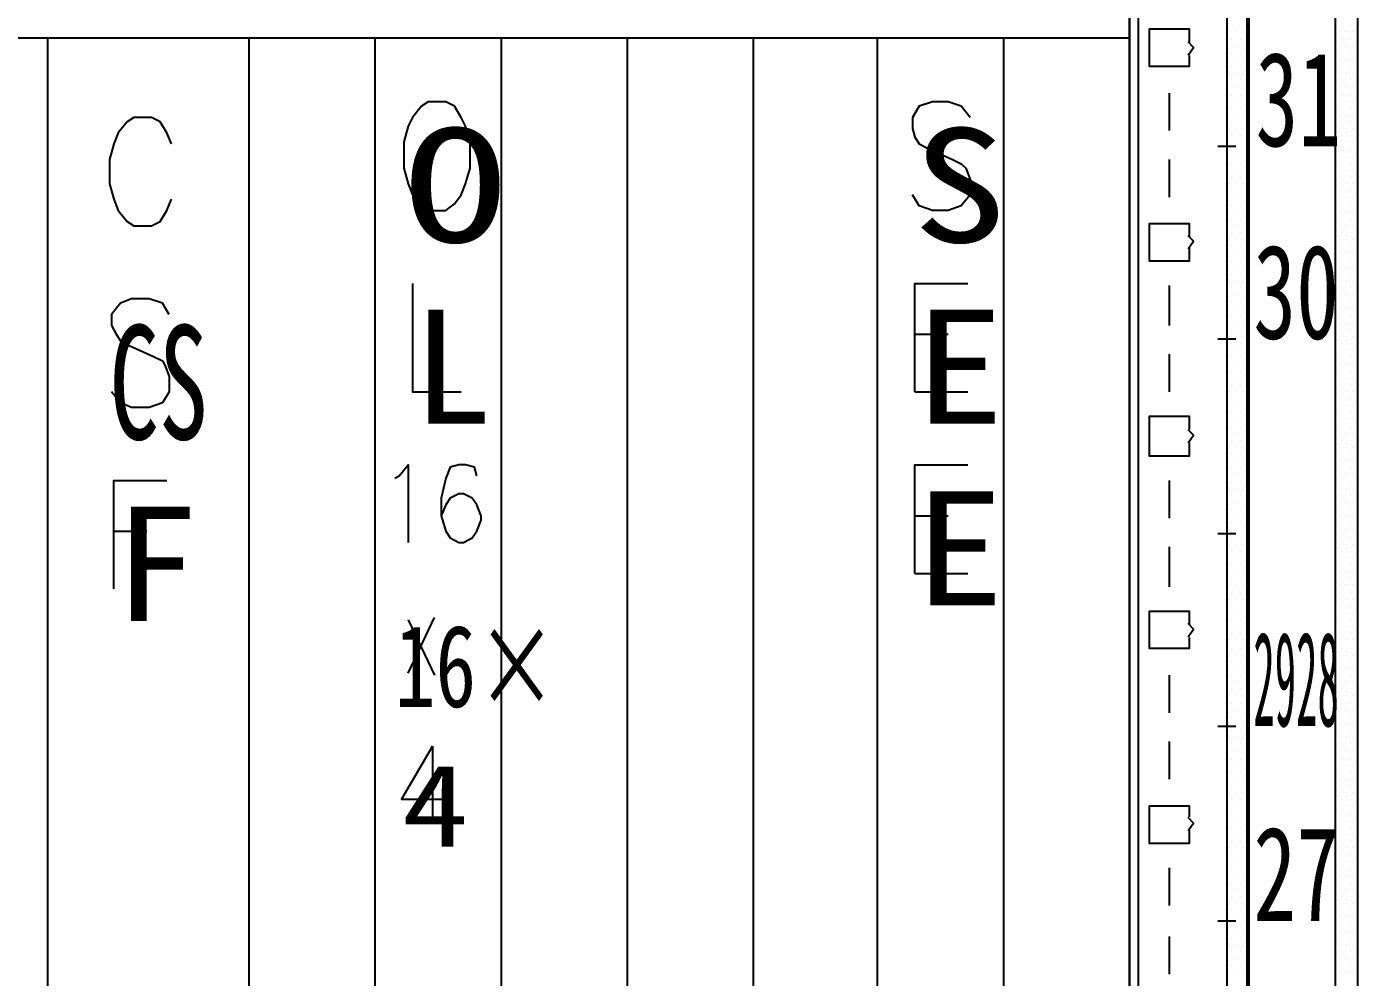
# Model space of a CAD drawing. Header units: metres. Extents: x 17 to 1264, y 17 to 859.
# Drawn here: x 191.2 to 277.8, y 456.8 to 518.7 of the extents above; entities that cross this region are included whole.
import ezdxf

# ---------------------------------------------------------------- set-up
doc = ezdxf.new("R2010")
doc.units = ezdxf.units.M
for name, color, linetype in [('LINES', 7, 'Continuous'), ('POLYLINES', 4, 'Continuous'), ('RECTS', 7, 'Continuous'), ('TEXTS', 3, 'Continuous')]:
    doc.layers.add(name, color=color, linetype=linetype)

msp = doc.modelspace()

# ---------------------------------------------------------------- linework, layer by layer
at = {"layer": 'LINES'}
for p, q in [((262.938, 132.48), (262.938, 727.92)), ((269.418, 518.4), (269.418, 518.4)), ((269.85, 518.4), (269.85, 518.4)), ((270.282, 518.4), (270.282, 518.4)), ((276.618, 518.4), (276.618, 518.4)), ((277.05, 518.4), (277.05, 518.4)), ((277.482, 518.4), (277.482, 518.4)), ((269.418, 517.392), (269.418, 517.392)), ((269.562, 517.824), (269.562, 517.824)), ((269.85, 517.392), (269.85, 517.392)), ((270.138, 517.824), (270.138, 517.824)), ((270.282, 517.392), (270.282, 517.392)), ((270.57, 517.824), (270.57, 517.824)), ((276.33, 517.824), (276.33, 517.824)), ((276.618, 517.392), (276.618, 517.392)), ((276.762, 517.824), (276.762, 517.824)), ((277.05, 517.392), (277.05, 517.392)), ((277.338, 517.824), (277.338, 517.824)), ((277.482, 517.392), (277.482, 517.392)), ((269.418, 516.528), (269.418, 516.528)), ((269.562, 516.96), (269.562, 516.96)), ((269.85, 516.528), (269.85, 516.528)), ((270.138, 516.96), (270.138, 516.96)), ((270.282, 516.528), (270.282, 516.528)), ((270.57, 516.96), (270.57, 516.96)), ((276.33, 516.96), (276.33, 516.96)), ((276.618, 516.528), (276.618, 516.528)), ((276.762, 516.96), (276.762, 516.96)), ((277.05, 516.528), (277.05, 516.528)), ((277.338, 516.96), (277.338, 516.96)), ((277.482, 516.528), (277.482, 516.528)), ((269.418, 515.664), (269.418, 515.664)), ((269.562, 516.096), (269.562, 516.096)), ((269.85, 515.664), (269.85, 515.664)), ((270.138, 516.096), (270.138, 516.096)), ((270.282, 515.664), (270.282, 515.664)), ((270.57, 516.096), (270.57, 516.096)), ((276.33, 516.096), (276.33, 516.096)), ((276.618, 515.664), (276.618, 515.664)), ((276.762, 516.096), (276.762, 516.096)), ((277.05, 515.664), (277.05, 515.664)), ((277.338, 516.096), (277.338, 516.096)), ((277.482, 515.664), (277.482, 515.664)), ((269.418, 514.8), (269.418, 514.8)), ((269.562, 515.232), (269.562, 515.232)), ((269.85, 514.8), (269.85, 514.8)), ((270.138, 515.232), (270.138, 515.232)), ((270.282, 514.8), (270.282, 514.8)), ((270.57, 515.232), (270.57, 515.232)), ((276.33, 515.232), (276.33, 515.232)), ((276.618, 514.8), (276.618, 514.8)), ((276.762, 515.232), (276.762, 515.232)), ((277.05, 514.8), (277.05, 514.8)), ((277.338, 515.232), (277.338, 515.232)), ((277.482, 514.8), (277.482, 514.8)), ((265.53, 514.368), (265.53, 511.92)), ((269.418, 513.792), (269.418, 513.792)), ((269.562, 514.224), (269.562, 514.224)), ((269.85, 513.792), (269.85, 513.792)), ((270.138, 514.224), (270.138, 514.224)), ((270.282, 513.792), (270.282, 513.792)), ((270.57, 514.224), (270.57, 514.224)), ((276.33, 514.224), (276.33, 514.224)), ((276.618, 513.792), (276.618, 513.792)), ((276.762, 514.224), (276.762, 514.224)), ((277.05, 513.792), (277.05, 513.792)), ((277.338, 514.224), (277.338, 514.224)), ((277.482, 513.792), (277.482, 513.792)), ((269.418, 512.928), (269.418, 512.928)), ((269.562, 513.36), (269.562, 513.36)), ((269.85, 512.928), (269.85, 512.928)), ((270.138, 513.36), (270.138, 513.36)), ((270.282, 512.928), (270.282, 512.928)), ((270.57, 513.36), (270.57, 513.36)), ((276.33, 513.36), (276.33, 513.36)), ((276.618, 512.928), (276.618, 512.928)), ((276.762, 513.36), (276.762, 513.36)), ((277.05, 512.928), (277.05, 512.928)), ((277.338, 513.36), (277.338, 513.36)), ((277.482, 512.928), (277.482, 512.928)), ((269.418, 512.064), (269.418, 512.064)), ((269.562, 512.496), (269.562, 512.496)), ((269.85, 512.064), (269.85, 512.064)), ((270.138, 512.496), (270.138, 512.496)), ((270.282, 512.064), (270.282, 512.064)), ((270.57, 512.496), (270.57, 512.496)), ((276.33, 512.496), (276.33, 512.496)), ((276.618, 512.064), (276.618, 512.064)), ((276.762, 512.496), (276.762, 512.496)), ((277.05, 512.064), (277.05, 512.064)), ((277.338, 512.496), (277.338, 512.496)), ((277.482, 512.064), (277.482, 512.064)), ((269.418, 511.2), (269.418, 511.2)), ((269.562, 511.632), (269.562, 511.632)), ((269.85, 511.2), (269.85, 511.2)), ((270.138, 511.632), (270.138, 511.632)), ((270.282, 511.2), (270.282, 511.2)), ((270.57, 511.632), (270.57, 511.632)), ((276.33, 511.632), (276.33, 511.632)), ((276.618, 511.2), (276.618, 511.2)), ((276.762, 511.632), (276.762, 511.632)), ((277.05, 511.2), (277.05, 511.2)), ((277.338, 511.632), (277.338, 511.632)), ((277.482, 511.2), (277.482, 511.2)), ((268.698, 510.912), (269.85, 510.912)), ((268.698, 510.912), (269.85, 510.912)), ((268.698, 510.912), (269.85, 510.912)), ((268.698, 510.912), (269.85, 510.912)), ((269.418, 510.192), (269.418, 510.192)), ((269.562, 510.624), (269.562, 510.624)), ((269.85, 510.192), (269.85, 510.192)), ((270.138, 510.624), (270.138, 510.624)), ((270.282, 510.192), (270.282, 510.192)), ((270.57, 510.624), (270.57, 510.624)), ((276.33, 510.624), (276.33, 510.624)), ((276.618, 510.192), (276.618, 510.192)), ((276.762, 510.624), (276.762, 510.624)), ((277.05, 510.192), (277.05, 510.192)), ((277.338, 510.624), (277.338, 510.624)), ((277.482, 510.192), (277.482, 510.192)), ((265.53, 510.048), (265.53, 507.6)), ((269.418, 509.328), (269.418, 509.328)), ((269.562, 509.76), (269.562, 509.76)), ((269.85, 509.328), (269.85, 509.328)), ((270.138, 509.76), (270.138, 509.76)), ((270.282, 509.328), (270.282, 509.328)), ((270.57, 509.76), (270.57, 509.76)), ((276.33, 509.76), (276.33, 509.76)), ((276.618, 509.328), (276.618, 509.328)), ((276.762, 509.76), (276.762, 509.76)), ((277.05, 509.328), (277.05, 509.328)), ((277.338, 509.76), (277.338, 509.76)), ((277.482, 509.328), (277.482, 509.328)), ((269.418, 508.464), (269.418, 508.464)), ((269.562, 508.896), (269.562, 508.896)), ((269.85, 508.464), (269.85, 508.464)), ((270.138, 508.896), (270.138, 508.896)), ((270.282, 508.464), (270.282, 508.464)), ((270.57, 508.896), (270.57, 508.896)), ((276.33, 508.896), (276.33, 508.896)), ((276.618, 508.464), (276.618, 508.464)), ((276.762, 508.896), (276.762, 508.896)), ((277.05, 508.464), (277.05, 508.464)), ((277.338, 508.896), (277.338, 508.896)), ((277.482, 508.464), (277.482, 508.464)), ((269.418, 507.6), (269.418, 507.6)), ((269.562, 508.032), (269.562, 508.032)), ((269.85, 507.6), (269.85, 507.6)), ((270.138, 508.032), (270.138, 508.032)), ((270.282, 507.6), (270.282, 507.6)), ((270.57, 508.032), (270.57, 508.032)), ((276.33, 508.032), (276.33, 508.032)), ((276.618, 507.6), (276.618, 507.6)), ((276.762, 508.032), (276.762, 508.032)), ((277.05, 507.6), (277.05, 507.6)), ((277.338, 508.032), (277.338, 508.032)), ((277.482, 507.6), (277.482, 507.6)), ((269.562, 507.024), (269.562, 507.024)), ((270.138, 507.024), (270.138, 507.024)), ((270.57, 507.024), (270.57, 507.024)), ((276.33, 507.024), (276.33, 507.024)), ((276.762, 507.024), (276.762, 507.024)), ((277.338, 507.024), (277.338, 507.024)), ((269.418, 506.592), (269.418, 506.592)), ((269.562, 506.16), (269.562, 506.16)), ((269.85, 506.592), (269.85, 506.592)), ((270.138, 506.16), (270.138, 506.16)), ((270.282, 506.592), (270.282, 506.592)), ((270.57, 506.16), (270.57, 506.16)), ((276.33, 506.16), (276.33, 506.16)), ((276.618, 506.592), (276.618, 506.592)), ((276.762, 506.16), (276.762, 506.16)), ((277.05, 506.592), (277.05, 506.592)), ((277.338, 506.16), (277.338, 506.16)), ((277.482, 506.592), (277.482, 506.592)), ((269.418, 505.728), (269.418, 505.728)), ((269.562, 505.296), (269.562, 505.296)), ((269.85, 505.728), (269.85, 505.728)), ((270.138, 505.296), (270.138, 505.296)), ((270.282, 505.728), (270.282, 505.728)), ((270.57, 505.296), (270.57, 505.296)), ((276.33, 505.296), (276.33, 505.296)), ((276.618, 505.728), (276.618, 505.728)), ((276.762, 505.296), (276.762, 505.296)), ((277.05, 505.728), (277.05, 505.728)), ((277.338, 505.296), (277.338, 505.296)), ((277.482, 505.728), (277.482, 505.728)), ((269.418, 504.864), (269.418, 504.864)), ((269.562, 504.432), (269.562, 504.432)), ((269.85, 504.864), (269.85, 504.864)), ((270.138, 504.432), (270.138, 504.432)), ((270.282, 504.864), (270.282, 504.864)), ((270.57, 504.432), (270.57, 504.432)), ((276.33, 504.432), (276.33, 504.432)), ((276.618, 504.864), (276.618, 504.864)), ((276.762, 504.432), (276.762, 504.432)), ((277.05, 504.864), (277.05, 504.864)), ((277.338, 504.432), (277.338, 504.432)), ((277.482, 504.864), (277.482, 504.864)), ((269.418, 504), (269.418, 504)), ((269.562, 503.424), (269.562, 503.424)), ((269.85, 504), (269.85, 504)), ((270.138, 503.424), (270.138, 503.424)), ((270.282, 504), (270.282, 504)), ((270.57, 503.424), (270.57, 503.424)), ((276.33, 503.424), (276.33, 503.424)), ((276.618, 504), (276.618, 504)), ((276.762, 503.424), (276.762, 503.424)), ((277.05, 504), (277.05, 504)), ((277.338, 503.424), (277.338, 503.424)), ((277.482, 504), (277.482, 504)), ((269.418, 502.992), (269.418, 502.992)), ((269.562, 502.56), (269.562, 502.56)), ((269.85, 502.992), (269.85, 502.992)), ((270.138, 502.56), (270.138, 502.56)), ((270.282, 502.992), (270.282, 502.992)), ((270.57, 502.56), (270.57, 502.56)), ((276.33, 502.56), (276.33, 502.56)), ((276.618, 502.992), (276.618, 502.992)), ((276.762, 502.56), (276.762, 502.56)), ((277.05, 502.992), (277.05, 502.992)), ((277.338, 502.56), (277.338, 502.56)), ((277.482, 502.992), (277.482, 502.992)), ((265.53, 501.84), (265.53, 499.248)), ((269.418, 502.128), (269.418, 502.128)), ((269.562, 501.696), (269.562, 501.696)), ((269.85, 502.128), (269.85, 502.128)), ((270.138, 501.696), (270.138, 501.696)), ((270.282, 502.128), (270.282, 502.128)), ((270.57, 501.696), (270.57, 501.696)), ((276.33, 501.696), (276.33, 501.696)), ((276.618, 502.128), (276.618, 502.128)), ((276.762, 501.696), (276.762, 501.696)), ((277.05, 502.128), (277.05, 502.128)), ((277.338, 501.696), (277.338, 501.696)), ((277.482, 502.128), (277.482, 502.128)), ((269.418, 501.264), (269.418, 501.264)), ((269.562, 500.832), (269.562, 500.832)), ((269.85, 501.264), (269.85, 501.264)), ((270.138, 500.832), (270.138, 500.832)), ((270.282, 501.264), (270.282, 501.264)), ((270.57, 500.832), (270.57, 500.832)), ((276.33, 500.832), (276.33, 500.832)), ((276.618, 501.264), (276.618, 501.264)), ((276.762, 500.832), (276.762, 500.832)), ((277.05, 501.264), (277.05, 501.264)), ((277.338, 500.832), (277.338, 500.832)), ((277.482, 501.264), (277.482, 501.264)), ((269.418, 500.4), (269.418, 500.4)), ((269.562, 499.824), (269.562, 499.824)), ((269.85, 500.4), (269.85, 500.4)), ((270.138, 499.824), (270.138, 499.824)), ((270.282, 500.4), (270.282, 500.4)), ((270.57, 499.824), (270.57, 499.824)), ((276.33, 499.824), (276.33, 499.824)), ((276.618, 500.4), (276.618, 500.4)), ((276.762, 499.824), (276.762, 499.824)), ((277.05, 500.4), (277.05, 500.4)), ((277.338, 499.824), (277.338, 499.824)), ((277.482, 500.4), (277.482, 500.4)), ((269.418, 499.392), (269.418, 499.392)), ((269.562, 498.96), (269.562, 498.96)), ((269.85, 499.392), (269.85, 499.392)), ((270.138, 498.96), (270.138, 498.96)), ((270.282, 499.392), (270.282, 499.392)), ((270.57, 498.96), (270.57, 498.96)), ((276.33, 498.96), (276.33, 498.96)), ((276.618, 499.392), (276.618, 499.392)), ((276.762, 498.96), (276.762, 498.96)), ((277.05, 499.392), (277.05, 499.392)), ((277.338, 498.96), (277.338, 498.96)), ((277.482, 499.392), (277.482, 499.392)), ((248.97, 498.672), (251.13, 498.672)), ((268.698, 498.384), (269.85, 498.384)), ((268.698, 498.384), (269.85, 498.384)), ((268.698, 498.384), (269.85, 498.384)), ((268.698, 498.384), (269.85, 498.384)), ((269.418, 498.528), (269.418, 498.528)), ((269.562, 498.096), (269.562, 498.096)), ((269.85, 498.528), (269.85, 498.528)), ((270.138, 498.096), (270.138, 498.096)), ((270.282, 498.528), (270.282, 498.528)), ((270.57, 498.096), (270.57, 498.096)), ((276.33, 498.096), (276.33, 498.096)), ((276.618, 498.528), (276.618, 498.528)), ((276.762, 498.096), (276.762, 498.096)), ((277.05, 498.528), (277.05, 498.528)), ((277.338, 498.096), (277.338, 498.096)), ((277.482, 498.528), (277.482, 498.528)), ((265.53, 497.376), (265.53, 494.928)), ((269.418, 497.664), (269.418, 497.664)), ((269.562, 497.232), (269.562, 497.232)), ((269.85, 497.664), (269.85, 497.664)), ((270.138, 497.232), (270.138, 497.232)), ((270.282, 497.664), (270.282, 497.664)), ((270.57, 497.232), (270.57, 497.232)), ((276.33, 497.232), (276.33, 497.232)), ((276.618, 497.664), (276.618, 497.664)), ((276.762, 497.232), (276.762, 497.232)), ((277.05, 497.664), (277.05, 497.664)), ((277.338, 497.232), (277.338, 497.232)), ((277.482, 497.664), (277.482, 497.664)), ((269.418, 496.8), (269.418, 496.8)), ((269.85, 496.8), (269.85, 496.8)), ((270.282, 496.8), (270.282, 496.8)), ((276.618, 496.8), (276.618, 496.8)), ((277.05, 496.8), (277.05, 496.8)), ((277.482, 496.8), (277.482, 496.8)), ((269.418, 495.792), (269.418, 495.792)), ((269.562, 496.224), (269.562, 496.224)), ((269.85, 495.792), (269.85, 495.792)), ((270.138, 496.224), (270.138, 496.224)), ((270.282, 495.792), (270.282, 495.792)), ((270.57, 496.224), (270.57, 496.224)), ((276.33, 496.224), (276.33, 496.224)), ((276.618, 495.792), (276.618, 495.792)), ((276.762, 496.224), (276.762, 496.224)), ((277.05, 495.792), (277.05, 495.792)), ((277.338, 496.224), (277.338, 496.224)), ((277.482, 495.792), (277.482, 495.792)), ((248.97, 494.928), (252.426, 494.928)), ((269.418, 494.928), (269.418, 494.928)), ((269.562, 495.36), (269.562, 495.36)), ((269.85, 494.928), (269.85, 494.928)), ((270.138, 495.36), (270.138, 495.36)), ((270.282, 494.928), (270.282, 494.928)), ((270.57, 495.36), (270.57, 495.36)), ((276.33, 495.36), (276.33, 495.36)), ((276.618, 494.928), (276.618, 494.928)), ((276.762, 495.36), (276.762, 495.36)), ((277.05, 494.928), (277.05, 494.928)), ((277.338, 495.36), (277.338, 495.36)), ((277.482, 494.928), (277.482, 494.928)), ((269.418, 494.064), (269.418, 494.064)), ((269.562, 494.496), (269.562, 494.496)), ((269.562, 493.632), (269.562, 493.632)), ((269.85, 494.064), (269.85, 494.064)), ((270.138, 494.496), (270.138, 494.496)), ((270.138, 493.632), (270.138, 493.632)), ((270.282, 494.064), (270.282, 494.064)), ((270.57, 494.496), (270.57, 494.496)), ((270.57, 493.632), (270.57, 493.632)), ((276.33, 494.496), (276.33, 494.496)), ((276.33, 493.632), (276.33, 493.632)), ((276.618, 494.064), (276.618, 494.064)), ((276.762, 494.496), (276.762, 494.496)), ((276.762, 493.632), (276.762, 493.632)), ((277.05, 494.064), (277.05, 494.064)), ((277.338, 494.496), (277.338, 494.496)), ((277.338, 493.632), (277.338, 493.632)), ((277.482, 494.064), (277.482, 494.064)), ((269.418, 493.2), (269.418, 493.2)), ((269.85, 493.2), (269.85, 493.2)), ((270.282, 493.2), (270.282, 493.2)), ((276.618, 493.2), (276.618, 493.2)), ((277.05, 493.2), (277.05, 493.2)), ((277.482, 493.2), (277.482, 493.2)), ((269.418, 492.192), (269.418, 492.192)), ((269.562, 492.624), (269.562, 492.624)), ((269.85, 492.192), (269.85, 492.192)), ((270.138, 492.624), (270.138, 492.624)), ((270.282, 492.192), (270.282, 492.192)), ((270.57, 492.624), (270.57, 492.624)), ((276.33, 492.624), (276.33, 492.624)), ((276.618, 492.192), (276.618, 492.192)), ((276.762, 492.624), (276.762, 492.624)), ((277.05, 492.192), (277.05, 492.192)), ((277.338, 492.624), (277.338, 492.624)), ((277.482, 492.192), (277.482, 492.192)), ((269.418, 491.328), (269.418, 491.328)), ((269.562, 491.76), (269.562, 491.76)), ((269.85, 491.328), (269.85, 491.328)), ((270.138, 491.76), (270.138, 491.76)), ((270.282, 491.328), (270.282, 491.328)), ((270.57, 491.76), (270.57, 491.76)), ((276.33, 491.76), (276.33, 491.76)), ((276.618, 491.328), (276.618, 491.328)), ((276.762, 491.76), (276.762, 491.76)), ((277.05, 491.328), (277.05, 491.328)), ((277.338, 491.76), (277.338, 491.76)), ((277.482, 491.328), (277.482, 491.328)), ((269.418, 490.464), (269.418, 490.464)), ((269.562, 490.896), (269.562, 490.896)), ((269.85, 490.464), (269.85, 490.464)), ((270.138, 490.896), (270.138, 490.896)), ((270.282, 490.464), (270.282, 490.464)), ((270.57, 490.896), (270.57, 490.896)), ((276.33, 490.896), (276.33, 490.896)), ((276.618, 490.464), (276.618, 490.464)), ((276.762, 490.896), (276.762, 490.896)), ((277.05, 490.464), (277.05, 490.464)), ((277.338, 490.896), (277.338, 490.896)), ((277.482, 490.464), (277.482, 490.464)), ((269.418, 489.6), (269.418, 489.6)), ((269.562, 490.032), (269.562, 490.032)), ((269.85, 489.6), (269.85, 489.6)), ((270.138, 490.032), (270.138, 490.032)), ((270.282, 489.6), (270.282, 489.6)), ((270.57, 490.032), (270.57, 490.032)), ((276.33, 490.032), (276.33, 490.032)), ((276.618, 489.6), (276.618, 489.6)), ((276.762, 490.032), (276.762, 490.032)), ((277.05, 489.6), (277.05, 489.6)), ((277.338, 490.032), (277.338, 490.032)), ((277.482, 489.6), (277.482, 489.6)), ((265.53, 489.168), (265.53, 486.72)), ((269.418, 488.592), (269.418, 488.592)), ((269.562, 489.024), (269.562, 489.024)), ((269.85, 488.592), (269.85, 488.592)), ((270.138, 489.024), (270.138, 489.024)), ((270.282, 488.592), (270.282, 488.592)), ((270.57, 489.024), (270.57, 489.024)), ((276.33, 489.024), (276.33, 489.024)), ((276.618, 488.592), (276.618, 488.592)), ((276.762, 489.024), (276.762, 489.024)), ((277.05, 488.592), (277.05, 488.592)), ((277.338, 489.024), (277.338, 489.024)), ((277.482, 488.592), (277.482, 488.592)), ((269.418, 487.728), (269.418, 487.728)), ((269.562, 488.16), (269.562, 488.16)), ((269.85, 487.728), (269.85, 487.728)), ((270.138, 488.16), (270.138, 488.16)), ((270.282, 487.728), (270.282, 487.728)), ((270.57, 488.16), (270.57, 488.16)), ((276.33, 488.16), (276.33, 488.16)), ((276.618, 487.728), (276.618, 487.728)), ((276.762, 488.16), (276.762, 488.16)), ((277.05, 487.728), (277.05, 487.728)), ((277.338, 488.16), (277.338, 488.16)), ((277.482, 487.728), (277.482, 487.728)), ((248.97, 486.864), (251.13, 486.864)), ((269.418, 486.864), (269.418, 486.864)), ((269.562, 487.296), (269.562, 487.296)), ((269.85, 486.864), (269.85, 486.864)), ((270.138, 487.296), (270.138, 487.296)), ((270.282, 486.864), (270.282, 486.864)), ((270.57, 487.296), (270.57, 487.296)), ((276.33, 487.296), (276.33, 487.296)), ((276.618, 486.864), (276.618, 486.864)), ((276.762, 487.296), (276.762, 487.296)), ((277.05, 486.864), (277.05, 486.864)), ((277.338, 487.296), (277.338, 487.296)), ((277.482, 486.864), (277.482, 486.864)), ((196.842, 485.856), (199.002, 485.856)), ((269.418, 486), (269.418, 486)), ((269.562, 486.432), (269.562, 486.432)), ((269.85, 486), (269.85, 486)), ((270.138, 486.432), (270.138, 486.432)), ((270.282, 486), (270.282, 486)), ((270.57, 486.432), (270.57, 486.432)), ((276.33, 486.432), (276.33, 486.432)), ((276.618, 486), (276.618, 486)), ((276.762, 486.432), (276.762, 486.432)), ((277.05, 486), (277.05, 486)), ((277.338, 486.432), (277.338, 486.432)), ((277.482, 486), (277.482, 486)), ((268.698, 485.712), (269.85, 485.712)), ((268.698, 485.712), (269.85, 485.712)), ((268.698, 485.712), (269.85, 485.712)), ((268.698, 485.712), (269.85, 485.712)), ((269.418, 484.992), (269.418, 484.992)), ((269.562, 485.424), (269.562, 485.424)), ((269.85, 484.992), (269.85, 484.992)), ((270.138, 485.424), (270.138, 485.424)), ((270.282, 484.992), (270.282, 484.992)), ((270.57, 485.424), (270.57, 485.424)), ((276.33, 485.424), (276.33, 485.424)), ((276.618, 484.992), (276.618, 484.992)), ((276.762, 485.424), (276.762, 485.424)), ((277.05, 484.992), (277.05, 484.992)), ((277.338, 485.424), (277.338, 485.424)), ((277.482, 484.992), (277.482, 484.992)), ((265.53, 484.848), (265.53, 482.256)), ((269.418, 484.128), (269.418, 484.128)), ((269.562, 484.56), (269.562, 484.56)), ((269.85, 484.128), (269.85, 484.128)), ((270.138, 484.56), (270.138, 484.56)), ((270.282, 484.128), (270.282, 484.128)), ((270.57, 484.56), (270.57, 484.56)), ((276.33, 484.56), (276.33, 484.56)), ((276.618, 484.128), (276.618, 484.128)), ((276.762, 484.56), (276.762, 484.56)), ((277.05, 484.128), (277.05, 484.128)), ((277.338, 484.56), (277.338, 484.56)), ((277.482, 484.128), (277.482, 484.128)), ((269.418, 483.264), (269.418, 483.264)), ((269.562, 483.696), (269.562, 483.696)), ((269.85, 483.264), (269.85, 483.264)), ((270.138, 483.696), (270.138, 483.696)), ((270.282, 483.264), (270.282, 483.264)), ((270.57, 483.696), (270.57, 483.696)), ((276.33, 483.696), (276.33, 483.696)), ((276.618, 483.264), (276.618, 483.264)), ((276.762, 483.696), (276.762, 483.696)), ((277.05, 483.264), (277.05, 483.264)), ((277.338, 483.696), (277.338, 483.696)), ((277.482, 483.264), (277.482, 483.264)), ((248.97, 483.12), (252.426, 483.12)), ((269.418, 482.4), (269.418, 482.4)), ((269.562, 482.832), (269.562, 482.832)), ((269.85, 482.4), (269.85, 482.4)), ((270.138, 482.832), (270.138, 482.832)), ((270.282, 482.4), (270.282, 482.4)), ((270.57, 482.832), (270.57, 482.832)), ((276.33, 482.832), (276.33, 482.832)), ((276.618, 482.4), (276.618, 482.4)), ((276.762, 482.832), (276.762, 482.832)), ((277.05, 482.4), (277.05, 482.4)), ((277.338, 482.832), (277.338, 482.832)), ((277.482, 482.4), (277.482, 482.4)), ((269.562, 481.824), (269.562, 481.824)), ((270.138, 481.824), (270.138, 481.824)), ((270.57, 481.824), (270.57, 481.824)), ((276.33, 481.824), (276.33, 481.824)), ((276.762, 481.824), (276.762, 481.824)), ((277.338, 481.824), (277.338, 481.824)), ((269.418, 481.392), (269.418, 481.392)), ((269.562, 480.96), (269.562, 480.96)), ((269.85, 481.392), (269.85, 481.392)), ((270.138, 480.96), (270.138, 480.96)), ((270.282, 481.392), (270.282, 481.392)), ((270.57, 480.96), (270.57, 480.96)), ((276.33, 480.96), (276.33, 480.96)), ((276.618, 481.392), (276.618, 481.392)), ((276.762, 480.96), (276.762, 480.96)), ((277.05, 481.392), (277.05, 481.392)), ((277.338, 480.96), (277.338, 480.96)), ((277.482, 481.392), (277.482, 481.392)), ((215.994, 476.64), (217.722, 480.24)), ((215.994, 480.096), (217.722, 476.496)), ((269.418, 480.528), (269.418, 480.528)), ((269.562, 480.096), (269.562, 480.096)), ((269.85, 480.528), (269.85, 480.528)), ((270.138, 480.096), (270.138, 480.096)), ((270.282, 480.528), (270.282, 480.528)), ((270.57, 480.096), (270.57, 480.096)), ((276.33, 480.096), (276.33, 480.096)), ((276.618, 480.528), (276.618, 480.528)), ((276.762, 480.096), (276.762, 480.096)), ((277.05, 480.528), (277.05, 480.528)), ((277.338, 480.096), (277.338, 480.096)), ((277.482, 480.528), (277.482, 480.528)), ((269.418, 479.664), (269.418, 479.664)), ((269.562, 479.232), (269.562, 479.232)), ((269.85, 479.664), (269.85, 479.664)), ((270.138, 479.232), (270.138, 479.232)), ((270.282, 479.664), (270.282, 479.664)), ((270.57, 479.232), (270.57, 479.232)), ((276.33, 479.232), (276.33, 479.232)), ((276.618, 479.664), (276.618, 479.664)), ((276.762, 479.232), (276.762, 479.232)), ((277.05, 479.664), (277.05, 479.664)), ((277.338, 479.232), (277.338, 479.232)), ((277.482, 479.664), (277.482, 479.664)), ((269.418, 478.8), (269.418, 478.8)), ((269.562, 478.224), (269.562, 478.224)), ((269.85, 478.8), (269.85, 478.8)), ((270.138, 478.224), (270.138, 478.224)), ((270.282, 478.8), (270.282, 478.8)), ((270.57, 478.224), (270.57, 478.224)), ((276.33, 478.224), (276.33, 478.224)), ((276.618, 478.8), (276.618, 478.8)), ((276.762, 478.224), (276.762, 478.224)), ((277.05, 478.8), (277.05, 478.8)), ((277.338, 478.224), (277.338, 478.224)), ((277.482, 478.8), (277.482, 478.8)), ((269.418, 477.792), (269.418, 477.792)), ((269.562, 477.36), (269.562, 477.36)), ((269.85, 477.792), (269.85, 477.792)), ((270.138, 477.36), (270.138, 477.36)), ((270.282, 477.792), (270.282, 477.792)), ((270.57, 477.36), (270.57, 477.36)), ((276.33, 477.36), (276.33, 477.36)), ((276.618, 477.792), (276.618, 477.792)), ((276.762, 477.36), (276.762, 477.36)), ((277.05, 477.792), (277.05, 477.792)), ((277.338, 477.36), (277.338, 477.36)), ((277.482, 477.792), (277.482, 477.792)), ((265.53, 476.496), (265.53, 474.048)), ((269.418, 476.928), (269.418, 476.928)), ((269.562, 476.496), (269.562, 476.496)), ((269.85, 476.928), (269.85, 476.928)), ((270.138, 476.496), (270.138, 476.496)), ((270.282, 476.928), (270.282, 476.928)), ((270.57, 476.496), (270.57, 476.496)), ((276.33, 476.496), (276.33, 476.496)), ((276.618, 476.928), (276.618, 476.928)), ((276.762, 476.496), (276.762, 476.496)), ((277.05, 476.928), (277.05, 476.928)), ((277.338, 476.496), (277.338, 476.496)), ((277.482, 476.928), (277.482, 476.928)), ((269.418, 476.064), (269.418, 476.064)), ((269.562, 475.632), (269.562, 475.632)), ((269.85, 476.064), (269.85, 476.064)), ((270.138, 475.632), (270.138, 475.632)), ((270.282, 476.064), (270.282, 476.064)), ((270.57, 475.632), (270.57, 475.632)), ((276.33, 475.632), (276.33, 475.632)), ((276.618, 476.064), (276.618, 476.064)), ((276.762, 475.632), (276.762, 475.632)), ((277.05, 476.064), (277.05, 476.064)), ((277.338, 475.632), (277.338, 475.632)), ((277.482, 476.064), (277.482, 476.064)), ((269.418, 475.2), (269.418, 475.2)), ((269.562, 474.624), (269.562, 474.624)), ((269.85, 475.2), (269.85, 475.2)), ((270.138, 474.624), (270.138, 474.624)), ((270.282, 475.2), (270.282, 475.2)), ((270.57, 474.624), (270.57, 474.624)), ((276.33, 474.624), (276.33, 474.624)), ((276.618, 475.2), (276.618, 475.2)), ((276.762, 474.624), (276.762, 474.624)), ((277.05, 475.2), (277.05, 475.2)), ((277.338, 474.624), (277.338, 474.624)), ((277.482, 475.2), (277.482, 475.2)), ((269.418, 474.192), (269.418, 474.192)), ((269.562, 473.76), (269.562, 473.76)), ((269.85, 474.192), (269.85, 474.192)), ((270.138, 473.76), (270.138, 473.76)), ((270.282, 474.192), (270.282, 474.192)), ((270.57, 473.76), (270.57, 473.76)), ((276.33, 473.76), (276.33, 473.76)), ((276.618, 474.192), (276.618, 474.192)), ((276.762, 473.76), (276.762, 473.76)), ((277.05, 474.192), (277.05, 474.192)), ((277.338, 473.76), (277.338, 473.76)), ((277.482, 474.192), (277.482, 474.192)), ((268.698, 473.184), (269.85, 473.184)), ((268.698, 473.184), (269.85, 473.184)), ((268.698, 473.184), (269.85, 473.184)), ((268.698, 473.184), (269.85, 473.184)), ((269.418, 473.328), (269.418, 473.328)), ((269.562, 472.896), (269.562, 472.896)), ((269.85, 473.328), (269.85, 473.328)), ((270.138, 472.896), (270.138, 472.896)), ((270.282, 473.328), (270.282, 473.328)), ((270.57, 472.896), (270.57, 472.896)), ((276.33, 472.896), (276.33, 472.896)), ((276.618, 473.328), (276.618, 473.328)), ((276.762, 472.896), (276.762, 472.896)), ((277.05, 473.328), (277.05, 473.328)), ((277.338, 472.896), (277.338, 472.896)), ((277.482, 473.328), (277.482, 473.328)), ((265.53, 472.176), (265.53, 469.728)), ((269.418, 472.464), (269.418, 472.464)), ((269.562, 472.032), (269.562, 472.032)), ((269.85, 472.464), (269.85, 472.464)), ((270.138, 472.032), (270.138, 472.032)), ((270.282, 472.464), (270.282, 472.464)), ((270.57, 472.032), (270.57, 472.032)), ((276.33, 472.032), (276.33, 472.032)), ((276.618, 472.464), (276.618, 472.464)), ((276.762, 472.032), (276.762, 472.032)), ((277.05, 472.464), (277.05, 472.464)), ((277.338, 472.032), (277.338, 472.032)), ((277.482, 472.464), (277.482, 472.464)), ((217.578, 471.888), (217.578, 466.848)), ((269.418, 471.6), (269.418, 471.6)), ((269.85, 471.6), (269.85, 471.6)), ((270.282, 471.6), (270.282, 471.6)), ((276.618, 471.6), (276.618, 471.6)), ((277.05, 471.6), (277.05, 471.6)), ((277.482, 471.6), (277.482, 471.6)), ((269.418, 470.592), (269.418, 470.592)), ((269.562, 471.024), (269.562, 471.024)), ((269.85, 470.592), (269.85, 470.592)), ((270.138, 471.024), (270.138, 471.024)), ((270.282, 470.592), (270.282, 470.592)), ((270.57, 471.024), (270.57, 471.024)), ((276.33, 471.024), (276.33, 471.024)), ((276.618, 470.592), (276.618, 470.592)), ((276.762, 471.024), (276.762, 471.024)), ((277.05, 470.592), (277.05, 470.592)), ((277.338, 471.024), (277.338, 471.024)), ((277.482, 470.592), (277.482, 470.592)), ((269.418, 469.728), (269.418, 469.728)), ((269.562, 470.16), (269.562, 470.16)), ((269.85, 469.728), (269.85, 469.728)), ((270.138, 470.16), (270.138, 470.16)), ((270.282, 469.728), (270.282, 469.728)), ((270.57, 470.16), (270.57, 470.16)), ((276.33, 470.16), (276.33, 470.16)), ((276.618, 469.728), (276.618, 469.728)), ((276.762, 470.16), (276.762, 470.16)), ((277.05, 469.728), (277.05, 469.728)), ((277.338, 470.16), (277.338, 470.16)), ((277.482, 469.728), (277.482, 469.728)), ((269.418, 468.864), (269.418, 468.864)), ((269.562, 469.296), (269.562, 469.296)), ((269.85, 468.864), (269.85, 468.864)), ((270.138, 469.296), (270.138, 469.296)), ((270.282, 468.864), (270.282, 468.864)), ((270.57, 469.296), (270.57, 469.296)), ((276.33, 469.296), (276.33, 469.296)), ((276.618, 468.864), (276.618, 468.864)), ((276.762, 469.296), (276.762, 469.296)), ((277.05, 468.864), (277.05, 468.864)), ((277.338, 469.296), (277.338, 469.296)), ((277.482, 468.864), (277.482, 468.864)), ((269.418, 468), (269.418, 468)), ((269.562, 468.432), (269.562, 468.432)), ((269.85, 468), (269.85, 468)), ((270.138, 468.432), (270.138, 468.432)), ((270.282, 468), (270.282, 468)), ((270.57, 468.432), (270.57, 468.432)), ((276.33, 468.432), (276.33, 468.432)), ((276.618, 468), (276.618, 468)), ((276.762, 468.432), (276.762, 468.432)), ((277.05, 468), (277.05, 468)), ((277.338, 468.432), (277.338, 468.432)), ((277.482, 468), (277.482, 468)), ((269.418, 466.992), (269.418, 466.992)), ((269.562, 467.424), (269.562, 467.424)), ((269.85, 466.992), (269.85, 466.992)), ((270.138, 467.424), (270.138, 467.424)), ((270.282, 466.992), (270.282, 466.992)), ((270.57, 467.424), (270.57, 467.424)), ((276.33, 467.424), (276.33, 467.424)), ((276.618, 466.992), (276.618, 466.992)), ((276.762, 467.424), (276.762, 467.424)), ((277.05, 466.992), (277.05, 466.992)), ((277.338, 467.424), (277.338, 467.424)), ((277.482, 466.992), (277.482, 466.992)), ((269.418, 466.128), (269.418, 466.128)), ((269.562, 466.56), (269.562, 466.56)), ((269.85, 466.128), (269.85, 466.128)), ((270.138, 466.56), (270.138, 466.56)), ((270.282, 466.128), (270.282, 466.128)), ((270.57, 466.56), (270.57, 466.56)), ((276.33, 466.56), (276.33, 466.56)), ((276.618, 466.128), (276.618, 466.128)), ((276.762, 466.56), (276.762, 466.56)), ((277.05, 466.128), (277.05, 466.128)), ((277.338, 466.56), (277.338, 466.56)), ((277.482, 466.128), (277.482, 466.128)), ((269.418, 465.264), (269.418, 465.264)), ((269.562, 465.696), (269.562, 465.696)), ((269.85, 465.264), (269.85, 465.264)), ((270.138, 465.696), (270.138, 465.696)), ((270.282, 465.264), (270.282, 465.264)), ((270.57, 465.696), (270.57, 465.696)), ((276.33, 465.696), (276.33, 465.696)), ((276.618, 465.264), (276.618, 465.264)), ((276.762, 465.696), (276.762, 465.696)), ((277.05, 465.264), (277.05, 465.264)), ((277.338, 465.696), (277.338, 465.696)), ((277.482, 465.264), (277.482, 465.264)), ((269.418, 464.4), (269.418, 464.4)), ((269.562, 464.832), (269.562, 464.832)), ((269.85, 464.4), (269.85, 464.4)), ((270.138, 464.832), (270.138, 464.832)), ((270.282, 464.4), (270.282, 464.4)), ((270.57, 464.832), (270.57, 464.832)), ((276.33, 464.832), (276.33, 464.832)), ((276.618, 464.4), (276.618, 464.4)), ((276.762, 464.832), (276.762, 464.832)), ((277.05, 464.4), (277.05, 464.4)), ((277.338, 464.832), (277.338, 464.832)), ((277.482, 464.4), (277.482, 464.4)), ((265.53, 463.968), (265.53, 461.52)), ((269.418, 463.392), (269.418, 463.392)), ((269.562, 463.824), (269.562, 463.824)), ((269.85, 463.392), (269.85, 463.392)), ((270.138, 463.824), (270.138, 463.824)), ((270.282, 463.392), (270.282, 463.392)), ((270.57, 463.824), (270.57, 463.824)), ((276.33, 463.824), (276.33, 463.824)), ((276.618, 463.392), (276.618, 463.392)), ((276.762, 463.824), (276.762, 463.824)), ((277.05, 463.392), (277.05, 463.392)), ((277.338, 463.824), (277.338, 463.824)), ((277.482, 463.392), (277.482, 463.392)), ((269.418, 462.528), (269.418, 462.528)), ((269.562, 462.96), (269.562, 462.96)), ((269.85, 462.528), (269.85, 462.528)), ((270.138, 462.96), (270.138, 462.96)), ((270.282, 462.528), (270.282, 462.528)), ((270.57, 462.96), (270.57, 462.96)), ((276.33, 462.96), (276.33, 462.96)), ((276.618, 462.528), (276.618, 462.528)), ((276.762, 462.96), (276.762, 462.96)), ((277.05, 462.528), (277.05, 462.528)), ((277.338, 462.96), (277.338, 462.96)), ((277.482, 462.528), (277.482, 462.528)), ((269.418, 461.664), (269.418, 461.664)), ((269.562, 462.096), (269.562, 462.096)), ((269.85, 461.664), (269.85, 461.664)), ((270.138, 462.096), (270.138, 462.096)), ((270.282, 461.664), (270.282, 461.664)), ((270.57, 462.096), (270.57, 462.096)), ((276.33, 462.096), (276.33, 462.096)), ((276.618, 461.664), (276.618, 461.664)), ((276.762, 462.096), (276.762, 462.096)), ((277.05, 461.664), (277.05, 461.664)), ((277.338, 462.096), (277.338, 462.096)), ((277.482, 461.664), (277.482, 461.664)), ((269.418, 460.8), (269.418, 460.8)), ((269.562, 461.232), (269.562, 461.232)), ((269.85, 460.8), (269.85, 460.8)), ((270.138, 461.232), (270.138, 461.232)), ((270.282, 460.8), (270.282, 460.8)), ((270.57, 461.232), (270.57, 461.232)), ((276.33, 461.232), (276.33, 461.232)), ((276.618, 460.8), (276.618, 460.8)), ((276.762, 461.232), (276.762, 461.232)), ((277.05, 460.8), (277.05, 460.8)), ((277.338, 461.232), (277.338, 461.232)), ((277.482, 460.8), (277.482, 460.8)), ((268.698, 460.512), (269.85, 460.512)), ((268.698, 460.512), (269.85, 460.512)), ((268.698, 460.512), (269.85, 460.512)), ((268.698, 460.512), (269.85, 460.512)), ((269.562, 460.224), (269.562, 460.224)), ((270.138, 460.224), (270.138, 460.224)), ((270.57, 460.224), (270.57, 460.224)), ((276.33, 460.224), (276.33, 460.224)), ((276.762, 460.224), (276.762, 460.224)), ((277.338, 460.224), (277.338, 460.224)), ((265.53, 459.504), (265.53, 457.056)), ((269.418, 459.792), (269.418, 459.792)), ((269.562, 459.36), (269.562, 459.36)), ((269.85, 459.792), (269.85, 459.792)), ((270.138, 459.36), (270.138, 459.36)), ((270.282, 459.792), (270.282, 459.792)), ((270.57, 459.36), (270.57, 459.36)), ((276.33, 459.36), (276.33, 459.36)), ((276.618, 459.792), (276.618, 459.792)), ((276.762, 459.36), (276.762, 459.36)), ((277.05, 459.792), (277.05, 459.792)), ((277.338, 459.36), (277.338, 459.36)), ((277.482, 459.792), (277.482, 459.792)), ((269.418, 458.928), (269.418, 458.928)), ((269.562, 458.496), (269.562, 458.496)), ((269.85, 458.928), (269.85, 458.928)), ((270.138, 458.496), (270.138, 458.496)), ((270.282, 458.928), (270.282, 458.928)), ((270.57, 458.496), (270.57, 458.496)), ((276.33, 458.496), (276.33, 458.496)), ((276.618, 458.928), (276.618, 458.928)), ((276.762, 458.496), (276.762, 458.496)), ((277.05, 458.928), (277.05, 458.928)), ((277.338, 458.496), (277.338, 458.496)), ((277.482, 458.928), (277.482, 458.928)), ((269.418, 458.064), (269.418, 458.064)), ((269.562, 457.632), (269.562, 457.632)), ((269.85, 458.064), (269.85, 458.064)), ((270.138, 457.632), (270.138, 457.632)), ((270.282, 458.064), (270.282, 458.064)), ((270.57, 457.632), (270.57, 457.632)), ((276.33, 457.632), (276.33, 457.632)), ((276.618, 458.064), (276.618, 458.064)), ((276.762, 457.632), (276.762, 457.632)), ((277.05, 458.064), (277.05, 458.064)), ((277.338, 457.632), (277.338, 457.632)), ((277.482, 458.064), (277.482, 458.064)), ((269.418, 457.2), (269.418, 457.2)), ((269.85, 457.2), (269.85, 457.2)), ((270.282, 457.2), (270.282, 457.2)), ((276.618, 457.2), (276.618, 457.2)), ((277.05, 457.2), (277.05, 457.2)), ((277.482, 457.2), (277.482, 457.2))]:
    msp.add_line(p, q, dxfattribs=at)
at = {"layer": 'POLYLINES'}
for points in [[(270.714, 729.504), (270.714, 585.936), (270.714, 132.48)], [(270.714, 729.504), (270.714, 585.936), (270.714, 132.48)], [(263.514, 710.64), (263.514, 571.536), (263.514, 132.48)], [(266.826, 516.816), (266.826, 516.096), (264.234, 516.096), (264.234, 518.544), (266.826, 518.544), (266.826, 517.68)], [(266.755, 516.839), (267.11, 517.336), (266.755, 517.69)], [(217.29, 513.792), (216.858, 513.504), (216.282, 512.784), (215.994, 512.208), (215.706, 511.2), (215.706, 509.472), (215.994, 508.464), (216.282, 507.744), (216.858, 507.168), (217.29, 506.736), (218.442, 506.736), (219.018, 507.168), (219.45, 507.744), (219.738, 508.464), (220.026, 509.472), (220.026, 511.2), (219.738, 512.208), (219.45, 512.784), (219.018, 513.504), (218.442, 513.792), (217.29, 513.792)], [(252.57, 512.784), (251.994, 513.504), (251.13, 513.792), (250.122, 513.792), (249.258, 513.504), (248.826, 512.784), (248.826, 512.064), (248.97, 511.488), (249.258, 511.056), (249.834, 510.768), (251.418, 510.048), (251.994, 509.76), (252.282, 509.472), (252.57, 508.752), (252.57, 507.744), (251.994, 507.024), (251.13, 506.736), (250.122, 506.736), (249.258, 507.024), (248.826, 507.744)], [(200.586, 511.056), (200.298, 511.776), (199.866, 512.496), (199.29, 512.784), (198.138, 512.784), (197.706, 512.496), (197.13, 511.776), (196.842, 511.056), (196.554, 510.048), (196.554, 508.464), (196.842, 507.456), (197.13, 506.736), (197.706, 506.016), (198.138, 505.728), (199.29, 505.728), (199.866, 506.016), (200.298, 506.736), (200.586, 507.456)], [(266.826, 504.288), (266.826, 503.424), (264.234, 503.424), (264.234, 505.872), (266.826, 505.872), (266.826, 505.008)], [(266.755, 504.226), (267.11, 504.723), (266.755, 505.077)], [(216.282, 501.984), (216.282, 494.928), (219.45, 494.928)], [(248.97, 494.928), (248.97, 501.984), (252.426, 501.984)], [(200.442, 499.968), (200.01, 500.688), (199.146, 500.976), (197.994, 500.976), (197.274, 500.688), (196.698, 499.968), (196.698, 499.248), (196.986, 498.672), (197.274, 498.24), (197.85, 497.952), (199.434, 497.232), (200.01, 496.944), (200.154, 496.656), (200.442, 495.936), (200.442, 494.928), (200.01, 494.208), (199.146, 493.92), (197.994, 493.92), (197.274, 494.208), (196.698, 494.928)], [(266.826, 491.616), (266.826, 490.752), (264.234, 490.752), (264.234, 493.344), (266.826, 493.344), (266.826, 492.48)], [(266.755, 491.613), (267.11, 492.108), (266.755, 492.463)], [(215.13, 489.312), (215.418, 489.456), (215.994, 490.176), (215.994, 485.136)], [(220.458, 489.456), (220.314, 490.032), (219.738, 490.176), (219.306, 490.176), (218.73, 490.032), (218.442, 489.312), (218.154, 488.016), (218.154, 486.864), (218.442, 485.856), (218.73, 485.424), (219.306, 485.136), (219.594, 485.136), (220.17, 485.424), (220.458, 485.856), (220.746, 486.576), (220.746, 486.864), (220.458, 487.584), (220.17, 488.016), (219.594, 488.304), (219.306, 488.304), (218.73, 488.016), (218.442, 487.584), (218.154, 486.864)], [(248.97, 483.12), (248.97, 490.176), (252.426, 490.176)], [(196.842, 482.112), (196.842, 489.168), (200.298, 489.168)], [(266.826, 478.944), (266.826, 478.224), (264.234, 478.224), (264.234, 480.672), (266.826, 480.672), (266.826, 479.808)], [(266.755, 478.999), (267.11, 479.496), (266.755, 479.85)], [(217.578, 471.888), (215.562, 468.432), (218.586, 468.432)], [(266.826, 466.416), (266.826, 465.552), (264.234, 465.552), (264.234, 468), (266.826, 468), (266.826, 467.28)], [(266.755, 466.386), (267.11, 466.881), (266.755, 467.235)]]:
    msp.add_lwpolyline(points, dxfattribs=at)
at = {"layer": 'RECTS'}
for points in [[(107.562, 743.76), (277.77, 743.76), (277.77, 120.096), (107.562, 120.096)], [(109.002, 742.32), (276.33, 742.32), (276.33, 121.536), (109.002, 121.536)], [(114.762, 729.504), (270.57, 729.504), (270.57, 131.184), (114.762, 131.184)], [(116.202, 727.92), (269.274, 727.92), (269.274, 132.48), (116.202, 132.48)], [(122.25, 639.792), (262.938, 639.792), (262.938, 372.528), (122.25, 372.528)], [(122.25, 620.064), (262.938, 620.064), (262.938, 372.528), (122.25, 372.528)], [(179.418, 517.968), (192.522, 517.968), (192.522, 400.032), (179.418, 400.032)], [(192.522, 517.968), (205.626, 517.968), (205.626, 400.032), (192.522, 400.032)], [(205.626, 517.968), (213.834, 517.968), (213.834, 400.032), (205.626, 400.032)], [(213.834, 517.968), (222.042, 517.968), (222.042, 400.032), (213.834, 400.032)], [(222.042, 517.968), (230.25, 517.968), (230.25, 400.032), (222.042, 400.032)], [(230.25, 517.968), (238.458, 517.968), (238.458, 400.032), (230.25, 400.032)], [(238.458, 517.968), (246.522, 517.968), (246.522, 400.032), (238.458, 400.032)], [(246.522, 517.968), (254.73, 517.968), (254.73, 400.032), (246.522, 400.032)], [(254.73, 517.968), (262.938, 517.968), (262.938, 400.032), (254.73, 400.032)]]:
    msp.add_lwpolyline(points, dxfattribs=at)

# ---------------------------------------------------------------- texts
at = {"layer": 'TEXTS'}
for s, height, width, p in [('31', 6.1343, 0.666667, (271.146, 510.911)), ('O', 7.425, 1.333456, (215.706, 504.657)), ('S', 7.425, 1.211985, (248.826, 504.657)), ('30', 6.1343, 0.666667, (271.002, 498.383)), ('L', 7.425, 1.029894, (216.282, 492.849)), ('E', 7.425, 1.151386, (248.97, 492.849)), ('CS', 7.425, 0.636137, (196.554, 491.841)), ('E', 7.425, 1.151386, (248.97, 481.041)), ('F', 7.425, 1.09106, (196.842, 480.033)), ('16×', 5.346, 0.726984, (215.13, 474.423)), ('2928', 6.1343, 0.333333, (271.002, 473.183)), ('4', 5.346, 1.211639, (215.562, 465.351)), ('27', 6.1343, 0.666667, (271.002, 460.511))]:
    msp.add_text(s, height=height, dxfattribs=dict(at, width=width)).set_placement(p)

doc.saveas('drawing.dxf')
